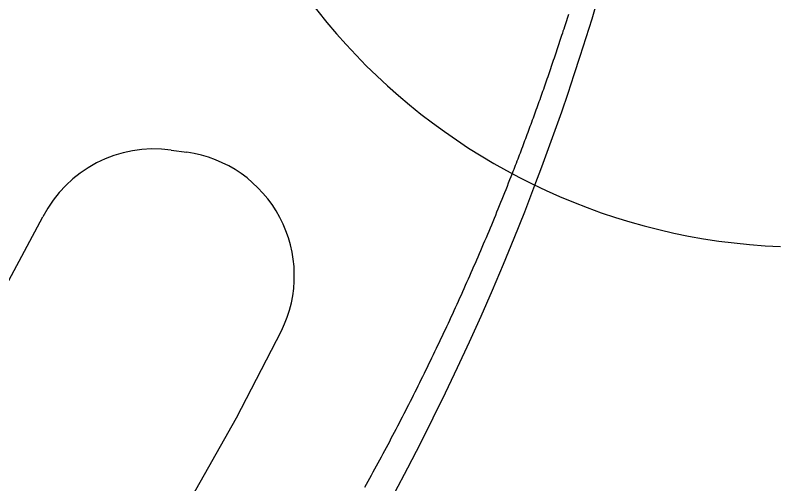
# Model space of a CAD drawing. Extents: x -139 to 76, y -217 to 47.
# Drawn here: x 30.65 to 45.88, y -17.28 to -7.86 of the extents above; entities that cross this region are included whole.
import ezdxf

# ---------------------------------------------------------------- set-up
doc = ezdxf.new("R2010")
doc.units = 0
doc.linetypes.add('DASHED', pattern=[19.05, 12.7, -6.35])
doc.layers.get('0').update_dxf_attribs({"linetype": 'CONTINUOUS'})

msp = doc.modelspace()

# ---------------------------------------------------------------- linework, layer by layer
at = {"color": 3, "linetype": 'DASHED'}
msp.add_line((33.779, -10.564), (34.093, -10.608), dxfattribs=at)
at = {"color": 3}
msp.add_polyline3d([(41.743, -7.844, 0), (41.73, -7.886, 0), (41.717, -7.928, 0), (41.703, -7.97, 0), (41.69, -8.012, 0), (41.676, -8.054, 0), (41.663, -8.096, 0), (41.649, -8.138, 0), (41.635, -8.18, 0), (41.622, -8.222, 0), (41.608, -8.264, 0), (41.594, -8.306, 0), (41.581, -8.348, 0), (41.567, -8.389, 0), (41.553, -8.431, 0), (41.539, -8.473, 0), (41.525, -8.515, 0), (41.511, -8.557, 0), (41.498, -8.598, 0), (41.484, -8.64, 0), (41.47, -8.682, 0), (41.456, -8.723, 0), (41.441, -8.765, 0), (41.427, -8.807, 0), (41.413, -8.849, 0), (41.399, -8.89, 0), (41.385, -8.932, 0), (41.371, -8.973, 0), (41.356, -9.015, 0), (41.342, -9.057, 0), (41.328, -9.098, 0), (41.313, -9.14, 0), (41.299, -9.181, 0), (41.284, -9.223, 0), (41.27, -9.264, 0), (41.255, -9.306, 0), (41.241, -9.347, 0), (41.226, -9.389, 0), (41.212, -9.43, 0), (41.197, -9.472, 0), (41.182, -9.513, 0), (41.168, -9.554, 0), (41.153, -9.596, 0), (41.138, -9.637, 0), (41.123, -9.678, 0), (41.108, -9.72, 0), (41.093, -9.761, 0), (41.078, -9.802, 0), (41.064, -9.844, 0), (41.049, -9.885, 0), (41.034, -9.926, 0), (41.019, -9.967, 0), (41.003, -10.009, 0), (40.988, -10.05, 0), (40.973, -10.091, 0), (40.958, -10.132, 0), (40.943, -10.173, 0), (40.927, -10.215, 0), (40.912, -10.256, 0), (40.897, -10.297, 0), (40.881, -10.338, 0), (40.866, -10.379, 0), (40.851, -10.42, 0), (40.835, -10.461, 0), (40.82, -10.502, 0), (40.804, -10.543, 0), (40.788, -10.584, 0), (40.773, -10.625, 0), (40.757, -10.666, 0), (40.742, -10.707, 0), (40.726, -10.748, 0), (40.71, -10.789, 0), (40.694, -10.83, 0), (40.679, -10.871, 0), (40.663, -10.912, 0), (40.647, -10.953, 0), (40.631, -10.993, 0), (40.615, -11.034, 0)], dxfattribs=at)
at = {"color": 7}
msp.add_polyline3d([(40.615, -11.034, 0), (40.59, -11.099, 0), (40.564, -11.164, 0), (40.538, -11.229, 0), (40.513, -11.294, 0), (40.487, -11.358, 0), (40.461, -11.423, 0), (40.435, -11.488, 0), (40.409, -11.552, 0), (40.383, -11.617, 0), (40.357, -11.681, 0), (40.331, -11.746, 0), (40.304, -11.81, 0), (40.278, -11.875, 0), (40.252, -11.939, 0), (40.225, -12.004, 0), (40.198, -12.068, 0), (40.171, -12.132, 0), (40.145, -12.196, 0), (40.118, -12.26, 0), (40.091, -12.325, 0), (40.063, -12.389, 0), (40.036, -12.453, 0), (40.009, -12.517, 0), (39.982, -12.581, 0), (39.954, -12.645, 0), (39.927, -12.709, 0), (39.899, -12.773, 0), (39.871, -12.836, 0), (39.843, -12.9, 0), (39.816, -12.964, 0), (39.788, -13.028, 0), (39.76, -13.091, 0), (39.731, -13.155, 0), (39.703, -13.219, 0), (39.675, -13.282, 0), (39.647, -13.346, 0), (39.618, -13.409, 0), (39.59, -13.473, 0), (39.561, -13.536, 0), (39.532, -13.599, 0), (39.504, -13.663, 0), (39.475, -13.726, 0), (39.446, -13.789, 0), (39.417, -13.852, 0), (39.387, -13.916, 0), (39.358, -13.979, 0), (39.329, -14.042, 0), (39.3, -14.105, 0), (39.27, -14.168, 0), (39.24, -14.231, 0), (39.211, -14.294, 0), (39.181, -14.357, 0), (39.151, -14.42, 0), (39.121, -14.482, 0), (39.091, -14.545, 0), (39.061, -14.608, 0), (39.031, -14.671, 0), (39.001, -14.733, 0), (38.971, -14.796, 0), (38.94, -14.859, 0), (38.91, -14.921, 0), (38.879, -14.984, 0), (38.849, -15.046, 0), (38.818, -15.109, 0), (38.787, -15.171, 0), (38.756, -15.233, 0), (38.725, -15.296, 0), (38.694, -15.358, 0), (38.663, -15.42, 0), (38.632, -15.482, 0), (38.6, -15.545, 0), (38.569, -15.607, 0), (38.537, -15.669, 0), (38.506, -15.731, 0), (38.474, -15.793, 0), (38.442, -15.855, 0), (38.41, -15.917, 0), (38.379, -15.979, 0), (38.346, -16.041, 0), (38.314, -16.102, 0), (38.282, -16.164, 0), (38.25, -16.226, 0), (38.218, -16.288, 0), (38.185, -16.349, 0), (38.153, -16.411, 0), (38.12, -16.472, 0), (38.087, -16.534, 0), (38.054, -16.595, 0), (38.022, -16.657, 0), (37.989, -16.718, 0), (37.956, -16.78, 0), (37.923, -16.841, 0), (37.889, -16.902, 0), (37.856, -16.964, 0), (37.823, -17.025, 0), (37.789, -17.086, 0), (37.756, -17.147, 0), (37.722, -17.208, 0), (37.688, -17.269, 0), (37.655, -17.33, 0)], dxfattribs=at)
at = {"color": 7, "linetype": 'CONTINUOUS'}
for centre, radius, start, end in [((46.51, 0), 12.51, 92.3383, 267.6617), ((-7.873, 7.377), 52.377, 262.2208, 339.147)]:
    msp.add_arc(centre, radius, start, end, dxfattribs=at)
at = {"color": 3, "linetype": 'DASHED'}
for centre, radius, start, end in [((-7.873, 7.377), 52.377, 339.147, 346.0062), ((33.433, -13.04), 2.5, 82.0387, 152.9935), ((33.747, -13.084), 2.5, 333.8195, 82.0387), ((3.24, 2.348), 31.388, 251.5586, 332.9935), ((-7.873, 7.377), 48.877, 262.2208, 333.8195)]:
    msp.add_arc(centre, radius, start, end, dxfattribs=at)

doc.saveas('drawing.dxf')
